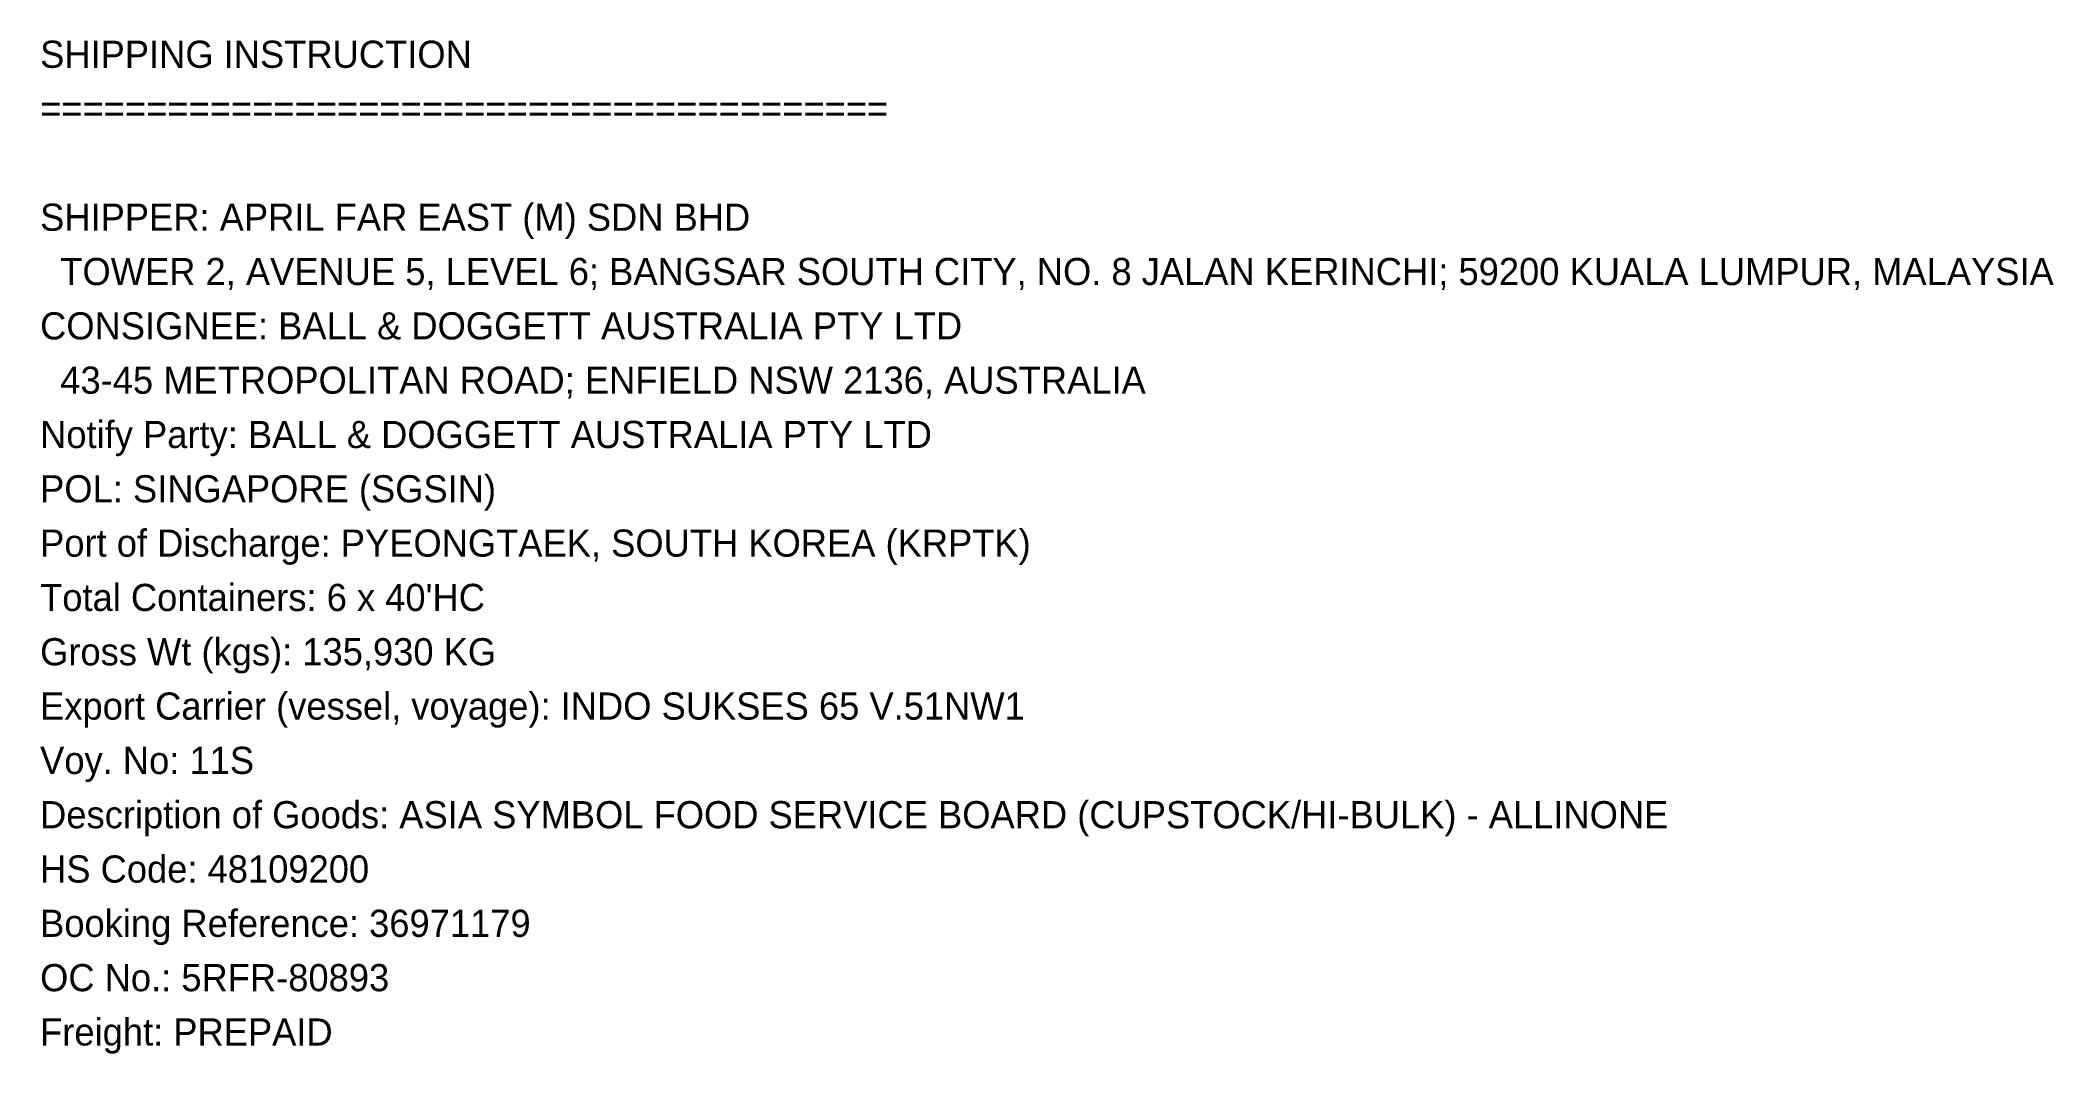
# Model space of a CAD drawing. Header units: metres. Extents: x 0 to 185, y -91 to 3.
import ezdxf

# ---------------------------------------------------------------- set-up
doc = ezdxf.new("R2010")
doc.units = ezdxf.units.M

msp = doc.modelspace()

# ---------------------------------------------------------------- texts
for s, p in [('SHIPPING INSTRUCTION', (0, 0)), ('========================================', (0, -5)), ('SHIPPER: APRIL FAR EAST (M) SDN BHD', (0, -15)), ('  TOWER 2, AVENUE 5, LEVEL 6; BANGSAR SOUTH CITY, NO. 8 JALAN KERINCHI; 59200 KUALA LUMPUR, MALAYSIA', (0, -20)), ('CONSIGNEE: BALL & DOGGETT AUSTRALIA PTY LTD', (0, -25)), ('  43-45 METROPOLITAN ROAD; ENFIELD NSW 2136, AUSTRALIA', (0, -30)), ('Notify Party: BALL & DOGGETT AUSTRALIA PTY LTD', (0, -35)), ('POL: SINGAPORE (SGSIN)', (0, -40)), ('Port of Discharge: PYEONGTAEK, SOUTH KOREA (KRPTK)', (0, -45)), ("Total Containers: 6 x 40'HC", (0, -50)), ('Gross Wt (kgs): 135,930 KG', (0, -55)), ('Export Carrier (vessel, voyage): INDO SUKSES 65 V.51NW1', (0, -60)), ('Voy. No: 11S', (0, -65)), ('Description of Goods: ASIA SYMBOL FOOD SERVICE BOARD (CUPSTOCK/HI-BULK) - ALLINONE', (0, -70)), ('HS Code: 48109200', (0, -75)), ('Booking Reference: 36971179', (0, -80)), ('OC No.: 5RFR-80893', (0, -85)), ('Freight: PREPAID', (0, -90))]:
    msp.add_text(s, height=2.5).set_placement(p)

doc.saveas('drawing.dxf')
